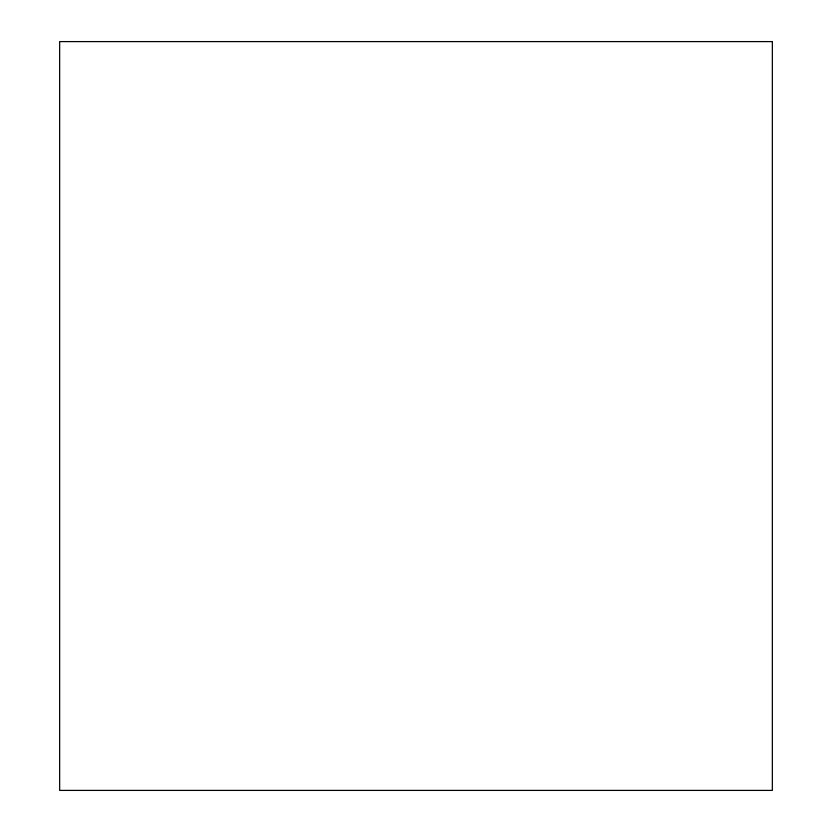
<?xml version="1.0" encoding="UTF-8"?>
<svg xmlns="http://www.w3.org/2000/svg" width="832" height="832" viewBox="0 0 832 832"><rect width="100%" height="100%" fill="white"/><g stroke="black" fill="none" stroke-linecap="round" stroke-linejoin="round"><path stroke-width="1.25" d="M772.346 41.6L59.654 41.6L59.654 790.4L772.346 790.4L772.346 41.6"/></g></svg>
